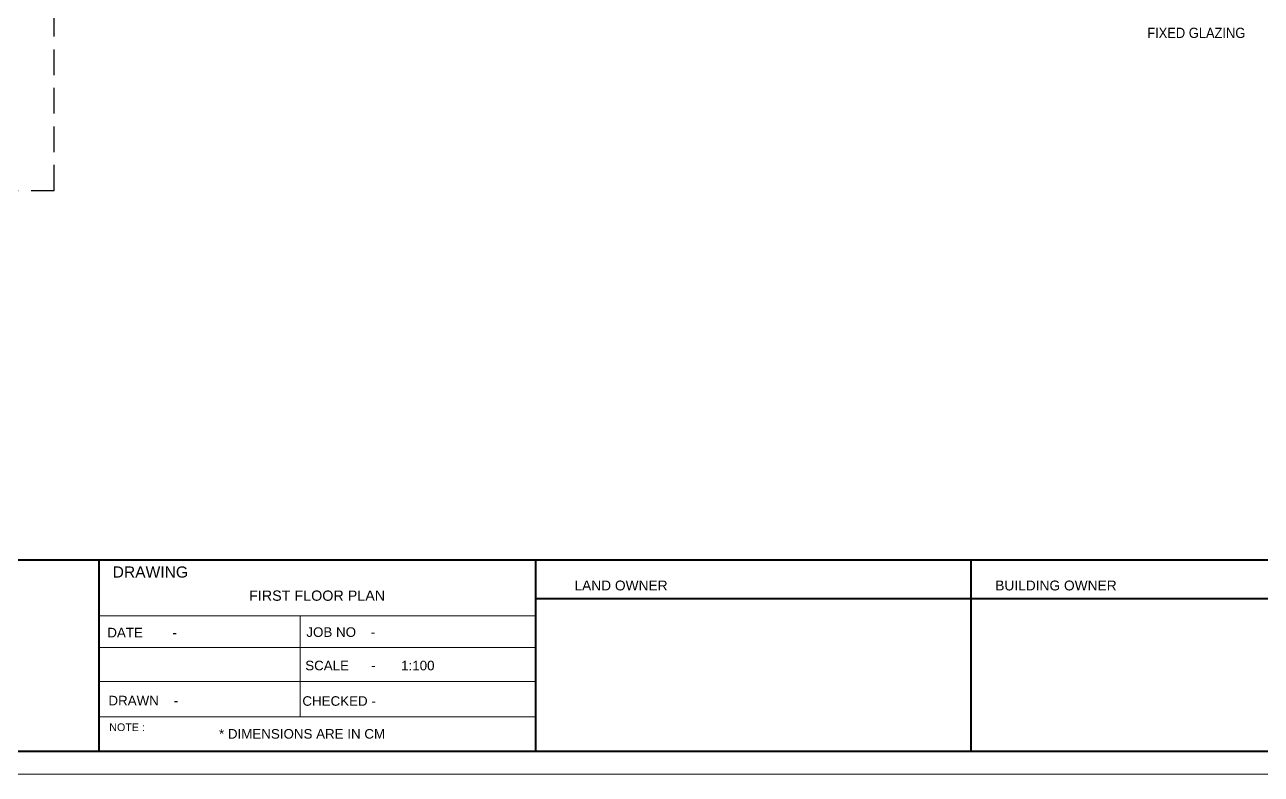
# Model space of a CAD drawing. Header units: inches. Extents: x 150067 to 167379, y -92057 to -49035.
# Drawn here: x 161114 to 164129, y -56522 to -54696 of the extents above; entities that cross this region are included whole.
import ezdxf

# ---------------------------------------------------------------- set-up
doc = ezdxf.new("R2010")
doc.units = ezdxf.units.IN
doc.header["$LTSCALE"] = 0.1
doc.header["$MEASUREMENT"] = 0
doc.linetypes.add('HIDDEN', pattern=[0.375, 0.25, -0.125])
for name, color, linetype, lineweight in [('BOR', 200, 'Continuous', 40), ('BOR1', 230, 'Continuous', 15), ('Layer4', 10, 'Continuous', 25)]:
    doc.layers.add(name, color=color, linetype=linetype, lineweight=lineweight)
doc.layers.add('TEXT', color=7, linetype='Continuous')
doc.styles.add('2MM', font='arial.ttf', dxfattribs={"height": 100})
doc.styles.add('3MM', font='arial.ttf')
doc.styles.add('DUTCH', font='arial.ttf')

msp = doc.modelspace()

# ---------------------------------------------------------------- linework, layer by layer
at = {"layer": 'BOR', "linetype": 'Continuous'}
for p, q in [((165657.71, -56000.32, 23680.86), (160009.5, -56000.32, 23680.86)), ((161293.96, -56000.32, 23680.86), (161293.96, -56465.21, 23680.86)), ((161293.96, -56000.32, 23680.86), (161293.96, -56465.21, 23680.86)), ((162359.2, -56000.32, 23680.86), (162359.2, -56465.21, 23680.86)), ((163420.58, -56000.32, 23680.86), (163420.58, -56465.21, 23680.86)), ((162359.2, -56093.13, 23680.86), (165657.71, -56093.13, 23680.86))]:
    msp.add_line(p, q, dxfattribs=at)
at = {"layer": 'BOR', "elevation": 23680.86}
msp.add_lwpolyline([(166712.41, -49087.81), (151489.98, -49087.81), (151489.98, -56465.21), (166712.41, -56465.21)], close=True, dxfattribs=at)
at = {"layer": 'BOR1'}
for p, q in [((161293.96, -56135.7, 23680.86), (162359.2, -56135.7, 23680.86)), ((161293.96, -56135.7, 23680.86), (162359.2, -56135.7, 23680.86)), ((161785.29, -56135.7, 23680.86), (161785.29, -56381.7, 23680.86)), ((161293.96, -56212.6, 23680.86), (162359.2, -56212.6, 23680.86)), ((161293.96, -56295.47, 23680.86), (162359.2, -56295.47, 23680.86)), ((161293.96, -56381.7, 23680.86), (162359.2, -56381.7, 23680.86))]:
    msp.add_line(p, q, dxfattribs=at)
at = {"layer": 'BOR1', "elevation": 23680.86}
msp.add_lwpolyline([(166768.94, -49034.57), (151455.32, -49034.57), (151455.32, -56521.74), (166768.94, -56521.74)], close=True, dxfattribs=at)
at = {"layer": 'Layer4', "color": 1, "linetype": 'HIDDEN', "ltscale": 2500}
for p, q in [((161185.4, -55099.39, 23680.86), (161185.4, -53931.89, 23680.86)), ((161035.4, -55099.39, 23680.86), (161185.4, -55099.39, 23680.86))]:
    msp.add_line(p, q, dxfattribs=at)

# ---------------------------------------------------------------- texts
at = {"layer": 'Layer4'}
for s, height, style, p in [('DRAWING', 27.216, '3MM', (161328.05, -56042.59, 23680.86)), ('LAND OWNER', 24, '3MM', (162454.1, -56073.83, 23680.86)), ('BUILDING OWNER', 24, '3MM', (163480.29, -56073.83, 23680.86)), ('DATE        -', 23.2943, '2MM', (161314.97, -56188.22, 23680.86)), ('JOB NO    -', 23.2943, '2MM', (161800.42, -56187.03, 23680.86)), ('SCALE      -', 23.2943, '2MM', (161797.66, -56268.49, 23680.86)), ('1:100', 23.294, '2MM', (162031.52, -56268.49, 23680.86)), ('DRAWN    -', 23.294, '2MM', (161317.79, -56353.84, 23680.86)), ('CHECKED -', 23.294, '2MM', (161790.74, -56354.92, 23680.86)), ('NOTE :', 18.635, '2MM', (161319.75, -56416.51, 23680.86)), ('* DIMENSIONS ARE IN CM', 23.2943, '2MM', (161587.42, -56434.94, 23680.86))]:
    msp.add_text(s, height=height, dxfattribs=dict(at, style=style)).set_placement(p)
at = {"layer": 'TEXT', "style": 'DUTCH', "width": 0.9}
msp.add_text('FIXED GLAZING', height=25, dxfattribs=at).set_placement((163850.97, -54727.82, 23680.86))
at = {"layer": 'TEXT', "color": 7, "style": 'DUTCH'}
msp.add_text(' FIRST FLOOR PLAN', height=25, dxfattribs=at).set_placement((161651.01, -56099.07, 23680.86))

doc.saveas('drawing.dxf')
